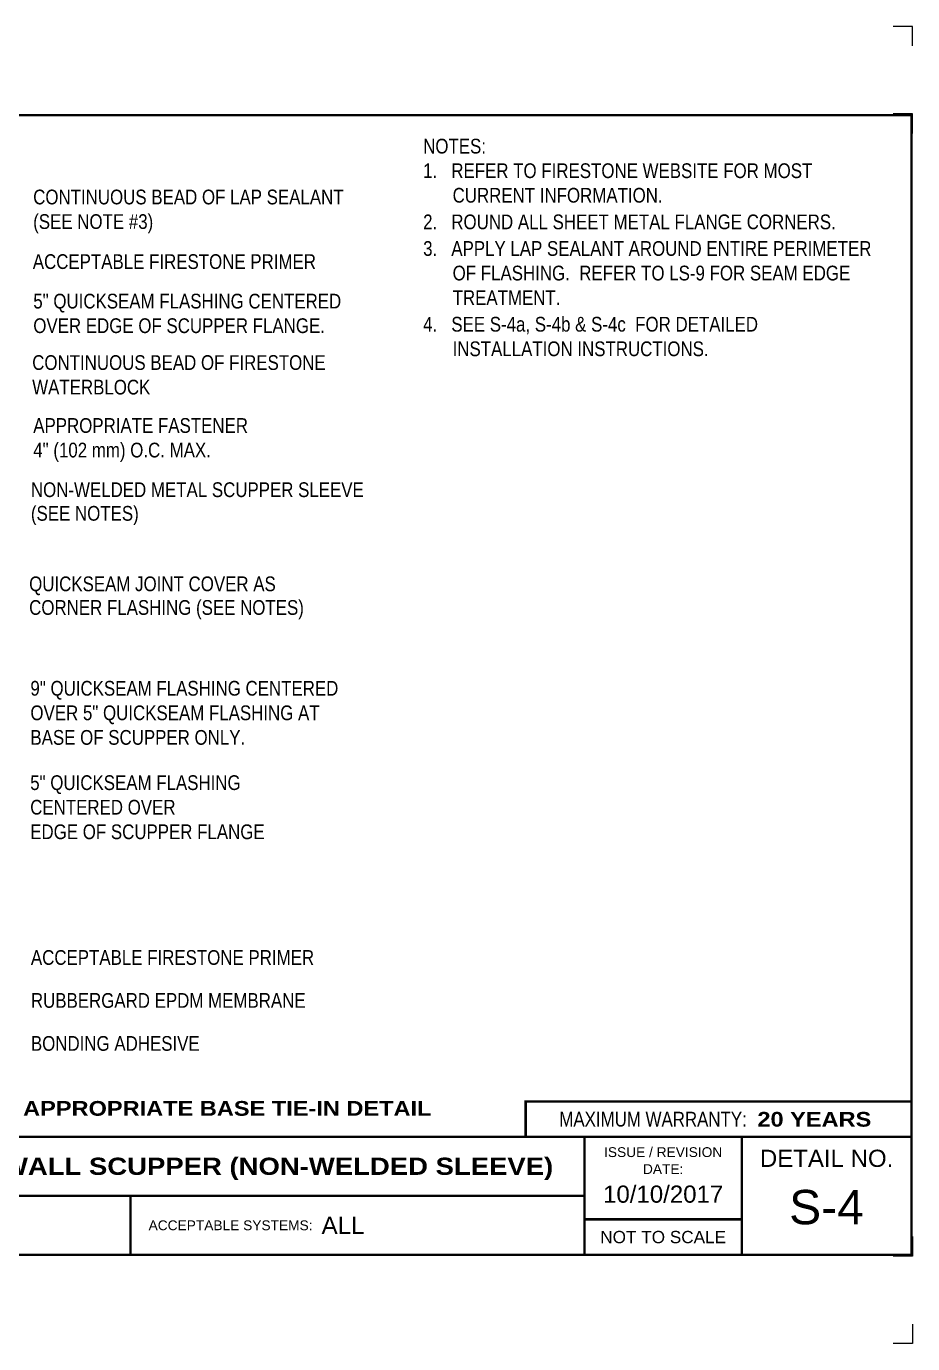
# Model space of a CAD drawing. Header units: inches. Extents: x 233.4 to 253.5, y 38.5 to 55.2.
# Drawn here: x 242.2 to 253.48, y 38.45 to 55.21 of the extents above; entities that cross this region are included whole.
import ezdxf
from ezdxf.enums import TextEntityAlignment as Align

# ---------------------------------------------------------------- set-up
doc = ezdxf.new("R2010")
doc.units = ezdxf.units.IN
doc.header["$MEASUREMENT"] = 0
doc.layers.get('0').update_dxf_attribs({"linetype": 'CONTINUOUS'})
doc.layers.get('DEFPOINTS').update_dxf_attribs({"linetype": 'CONTINUOUS'})
for name, color, linetype in [('FSBP-ANNO-NOTE', 7, 'CONTINUOUS'), ('FSBP-TTLB', 7, 'CONTINUOUS'), ('FSBP-TTLB-BORDER', 7, 'CONTINUOUS'), ('FSBP-TTLB-TEXT', 7, 'CONTINUOUS')]:
    doc.layers.add(name, color=color, linetype=linetype)
doc.styles.add('FSBP_ARIAL', font='arial.ttf')
doc.styles.add('FSBP_ARIAL_BOLD', font='')
doc.styles.add('FSBP_ARIAL_NAR', font='ARIALN.TTF')
doc.styles.get('FSBP_ARIAL_BOLD').set_extended_font_data('Arial Black')

# ---------------------------------------------------------------- blocks, each defined once
blk = doc.blocks.new('TTLB-EPDM_1')
at = {"layer": 'DEFPOINTS', "linetype": 'Continuous', "ltscale": 1.75}
for points in [[(20.01562500000003, 13.88083333333333), (20.01562500000003, 14.13083333333333), (19.76562500000003, 14.13083333333333)], [(20.01562500000003, -2.380833333333342), (20.01562500000003, -2.630833333333342), (19.76562500000003, -2.630833333333342)]]:
    blk.add_lwpolyline(points, dxfattribs=at)
at = {"layer": 'DEFPOINTS', "color": 1}
for points in [[(20.015625, 12.765625), (20.015625, 13.015625), (19.765625, 13.015625)], [(20.015625, -1.265625), (20.015625, -1.515625), (19.765625, -1.515625)]]:
    blk.add_lwpolyline(points, dxfattribs=at)
at = {"layer": 'FSBP-TTLB', "const_width": 0.03125}
blk.add_lwpolyline([(15.09028770518938, 0), (20, 0), (20, 0.4512598240669945), (15.09028770518938, 0.4512598240669945)], close=True, dxfattribs=at)
for points in [[(0, 0), (0, -1.5), (20, -1.5), (20, 0), (0, 0)], [(15.84028770518938, 0), (15.84028770518938, -1.5)], [(17.84110496735593, 0), (17.84110496735593, -1.5)], [(20, 0), (20, -1.5)], [(4.825208527206769, -0.75), (15.84028770518938, -0.75)], [(15.84028770518938, -1.048740175933006), (17.84110496735593, -1.048740175933006)]]:
    blk.add_lwpolyline(points, dxfattribs=at)
at = {"layer": 'FSBP-TTLB-BORDER', "const_width": 0.03125}
blk.add_lwpolyline([(20, 0), (20, 13), (0, 13), (0, 0)], dxfattribs=at)
at = {"layer": 'FSBP-TTLB-TEXT', "const_width": 0.03125}
blk.add_lwpolyline([(10.06152282927678, -0.75), (10.06152282927678, -1.5)], dxfattribs=at)
at = {"layer": 'FSBP-TTLB-TEXT', "style": 'FSBP_ARIAL_NAR'}
blk.add_text('MAXIMUM WARRANTY:', height=0.1875, dxfattribs=at).set_placement((17.90516569312837, 0.2256299120335257), align=Align.MIDDLE_RIGHT)
at = {"layer": 'FSBP-TTLB-TEXT', "style": 'FSBP_ARIAL'}
for s, height, p in [('ISSUE / REVISION', 0.125, (16.84069633627263, -0.1938496373466023)), ('DETAIL NO.', 0.21875, (18.92055248367797, -0.2724398367368792)), ('DATE:', 0.125, (16.84069633627263, -0.409973105348854)), ('NOT TO SCALE', 0.15625, (16.84069633627263, -1.274370087966503))]:
    blk.add_text(s, height=height, dxfattribs=at).set_placement(p, align=Align.MIDDLE_CENTER)
blk.add_text('ACCEPTABLE SYSTEMS:', height=0.125, dxfattribs=at).set_placement((10.29281281591562, -1.125), align=Align.MIDDLE_LEFT)
at = {"layer": 'FSBP-TTLB-TEXT'}
for tag, height, style, p in [('MAXIMUM_WARRANTY', 0.1875, 'FSBP_ARIAL_BOLD', (18.03987100774941, 0.2240244307510579)), ('ACCPT_SYSTEMS', 0.21875, 'FSBP_ARIAL', (12.49438170418193, -1.125))]:
    blk.add_attdef(tag, text='', height=height, dxfattribs=dict(at, style=style)).set_placement(p, align=Align.MIDDLE_LEFT)
for tag, height, style, p in [('DETAIL_DESCP_LINE_1', 0.21875, 'FSBP_ARIAL_BOLD', (10.33118450231211, -0.3736318192489421)), ('ISSUE_REV_DATE', 0.21875, 'FSBP_ARIAL', (16.84069633627263, -0.7282559425942452)), ('DETAIL_NUMBER', 0.4375, 'FSBP_ARIAL', (18.91941590748775, -0.8931630692489421))]:
    blk.add_attdef(tag, text='', height=height, dxfattribs=dict(at, style=style)).set_placement(p, align=Align.MIDDLE_CENTER)

msp = doc.modelspace()

# ---------------------------------------------------------------- block references
msp.add_blockref('TTLB-EPDM_1', (233.4627011304549, 41.08096216310244)).add_auto_attribs({'DETAIL_DESCP_LINE_1': 'OVERFLOW THRU-WALL SCUPPER (NON-WELDED SLEEVE)', 'ACCPT_SYSTEMS': 'ALL', 'ISSUE_REV_DATE': '10/10/2017', 'DETAIL_NUMBER': 'S-4', 'MAXIMUM_WARRANTY': '20 YEARS'})

# ---------------------------------------------------------------- texts
at = {"layer": 'FSBP-ANNO-NOTE', "style": 'FSBP_ARIAL_NAR'}
for s, p in [('ACCEPTABLE FIRESTONE PRIMER', (242.2816254756705, 52.21839943581304)), ('NON-WELDED METAL SCUPPER SLEEVE', (242.2578656506687, 49.31605568581304)), ('(SEE NOTES)', (242.2578656506687, 49.01527443581304)), ('QUICKSEAM JOINT COVER AS', (242.2353957294533, 48.11809085900369)), ('CORNER FLASHING (SEE NOTES)', (242.2353957294533, 47.81730960900369)), ('ACCEPTABLE FIRESTONE PRIMER', (242.2578656506687, 43.36390752576734)), ('RUBBERGARD EPDM MEMBRANE', (242.2578656506687, 42.81703252576734)), ('BONDING ADHESIVE', (242.2578656506687, 42.27015752576734))]:
    msp.add_text(s, height=0.1875, dxfattribs=at).set_placement(p, align=Align.MIDDLE_LEFT)
at = {"layer": 'FSBP-ANNO-NOTE', "char_height": 0.1875, "attachment_point": 1}
for s, width, heights, insert, style in [('\\A1;NOTES:\\P1.   REFER TO FIRESTONE WEBSITE FOR MOST \\P{\\W6.27837; }CURRENT INFORMATION.\\P{\\H0.08333x;\\W9.4179;        \\W1;\\P}2.   ROUND ALL SHEET METAL FLANGE CORNERS. \\P{\\H0.08333x;\\W9.4179;        \\W1;\\P}3.   APPLY LAP SEALANT AROUND ENTIRE PERIMETER \\P{\\W6.27837; }OF FLASHING.  REFER TO LS-9 FOR SEAM EDGE \\P{\\W6.27837; }TREATMENT.\\P{\\H0.08333x;\\P}4.   SEE S-4a, S-4b & S-4c  FOR DETAILED \\P{\\W6.27837; }INSTALLATION INSTRUCTIONS.', 5.692067420941726, [3.377955832166386], (247.2493172228006, 53.78130021141853), 'FSBP_ARIAL_NAR'), ('CONTINUOUS BEAD OF LAP SEALANT\\P(SEE NOTE #3)', 4.146687583554012, [0.6376254564511328], (242.286751436665, 53.13412182511274), 'FSBP_ARIAL_NAR'), ('5" QUICKSEAM FLASHING CENTERED OVER EDGE OF SCUPPER FLANGE.', 4.146687583554012, [0.6376254564511328], (242.2880913183839, 51.8091845340868), 'FSBP_ARIAL_NAR'), ('CONTINUOUS BEAD OF FIRESTONE WATERBLOCK', 4.146687583554012, [0.6376254564511328], (242.2743158692446, 51.02746121867312), 'FSBP_ARIAL_NAR'), ('APPROPRIATE FASTENER\\P4" (102 mm) O.C. MAX.', 2.913937747573073, [0.6376254564511328], (242.2877258362081, 50.22660725026071), 'FSBP_ARIAL_NAR'), ('9" QUICKSEAM FLASHING CENTERED OVER 5" QUICKSEAM FLASHING AT BASE OF SCUPPER ONLY.', 4.288026141286537, [0.9019517906963301], (242.2514691056985, 46.88308177405013), 'FSBP_ARIAL_NAR'), ('5" QUICKSEAM FLASHING\\PCENTERED OVER \\PEDGE OF SCUPPER FLANGE', 3.642426873866498, [0.9534629486666688], (242.24894822633, 45.68217269860361), 'FSBP_ARIAL_NAR'), ('USE APPROPRIATE BASE TIE-IN DETAIL', 6.35366400857896, [0.3221492461122466], (241.4588778810539, 41.53753749424322), 'FSBP_ARIAL_BOLD')]:
    msp.add_mtext_dynamic_manual_height_columns(s, width=width, gutter_width=5, heights=heights, dxfattribs=dict(at, insert=insert, style=style))

doc.saveas('drawing.dxf')
